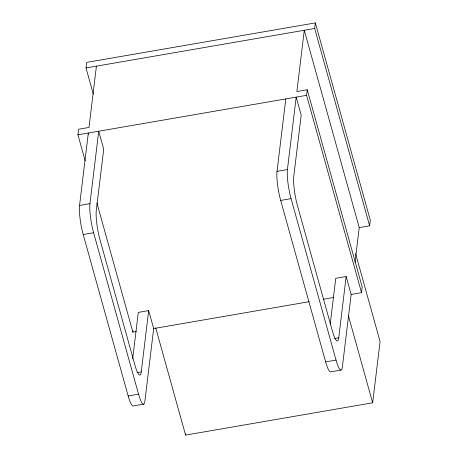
<?xml version="1.0" encoding="UTF-8"?>
<svg xmlns="http://www.w3.org/2000/svg" width="458" height="458" viewBox="0 0 458 458"><rect width="100%" height="100%" fill="white"/><g stroke="black" fill="none" stroke-linecap="round" stroke-linejoin="round"><path stroke-width="0.69" d="M85.205 160.935L77.929 134.807L78.604 129.236L88.995 127.444L96.415 66.158M93.295 94.079L86.018 67.95L86.694 62.38L315.344 22.9L370.304 220.229L369.629 225.805L359.238 227.597L355.059 262.113M143.566 404.151L133.175 405.943A21.423 3.727 80.2 0 1 128.171 395.981L83.207 234.525A21.423 3.727 80.2 0 1 79.555 205.447L88.32 133.015L88.692 134.343M132.66 358.9L138.287 312.408L148.678 310.61L153.676 328.552L144.911 400.979A21.423 3.727 80.2 0 1 138.562 394.183L93.598 232.733A21.423 3.727 80.2 0 1 89.951 203.65L98.716 131.223L103.714 149.159L96.294 210.445A21.423 3.727 80.2 0 0 99.941 239.528L134.915 365.1A21.423 3.727 80.2 0 0 141.264 371.902L137.102 372.617M136.352 331.54L132.889 332.142L133.055 330.75M141.264 371.902L148.678 310.61M355.563 253.52L380.071 341.513L372.657 402.8L185.576 435.1L185.748 433.692M341.038 370.053L330.647 371.85A21.423 3.727 80.2 0 1 325.644 361.883L280.68 200.432A21.423 3.727 80.2 0 1 277.027 171.349L285.792 98.917M330.218 324.098L335.76 278.309L346.151 276.517L351.149 294.454L342.384 366.887A21.423 3.727 80.2 0 1 336.035 360.091L291.07 198.635A21.423 3.727 80.2 0 1 287.424 169.552L296.189 97.125L301.187 115.061L293.767 176.353A21.423 3.727 80.2 0 0 297.414 205.43L332.388 331.008A21.423 3.727 80.2 0 0 338.737 337.804L334.575 338.519M351.149 294.454L361.539 292.662L306.579 95.333L307.255 89.757L296.864 91.554L304.278 30.268L359.238 227.597M369.629 225.805L314.675 28.47L315.344 22.9M338.737 337.804L346.151 276.517M361.539 292.662L362.215 287.092L307.255 89.757M86.018 67.95L314.675 28.47M77.929 134.807L306.579 95.333M79.555 205.447L89.951 203.65M277.027 171.349L287.424 169.552M83.207 234.525L93.598 232.733M280.68 200.432L291.07 198.635M153.676 328.552L309.104 301.713M323.171 299.286L333.722 297.465M128.171 395.981L138.562 394.183M325.644 361.883L336.035 360.091M348.338 315.493L372.657 402.8M155.709 327.859L185.576 435.1M96.884 202.877L132.889 332.142"/></g></svg>
